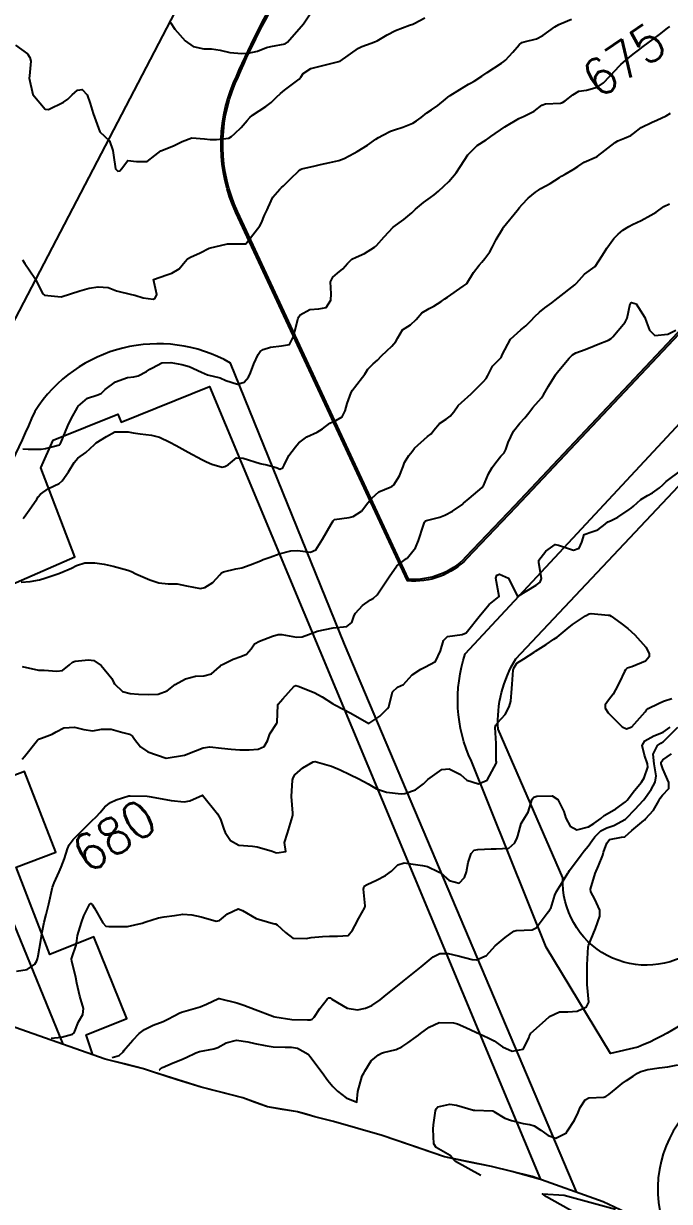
# Model space of a CAD drawing. Header units: metres. Extents: x 292545 to 299085, y 7450245 to 7463078.
# Drawn here: x 295519.6 to 295589.9, y 7461941.2 to 7462069.2 of the extents above; entities that cross this region are included whole.
import ezdxf
from ezdxf.enums import TextEntityAlignment as Align

# ---------------------------------------------------------------- set-up
doc = ezdxf.new("R2010")
doc.units = ezdxf.units.M
for name, color, linetype in [('Area', 45, 'Continuous'), ('Area Verde e Lazer', 94, 'Continuous'), ('Cotas', 45, 'Continuous'), ('Curvas de Nivel 1m', 11, 'Continuous'), ('Curvas de Nivel 5m', 15, 'Continuous'), ('Edificações', 30, 'Continuous'), ('Vias Primárias', 230, 'Continuous')]:
    doc.layers.add(name, color=color, linetype=linetype)
doc.styles.add('Style-STANDARD', font='STANDARD.shx')

msp = doc.modelspace()

# ---------------------------------------------------------------- linework, layer by layer
at = {"layer": 'Area'}
msp.add_polyline3d([(295682.55, 7461875.65, 692.35), (295642.17, 7461908.84, 690.2), (295639.9, 7461910.19, 688.13), (295639.02, 7461910.96, 691.05), (295633.13, 7461914.77, 687.39), (295622.72, 7461921.71, 688.48), (295587.8, 7461939.11, 690.29), (295585.13, 7461939.95, 684.79), (295582.66, 7461941.13, 684.73), (295574.92, 7461943.87, 684.18), (295570.51, 7461944.95, 687.32), (295565.41, 7461946.03, 686.26), (295558.64, 7461948.33, 687.03), (295553.33, 7461949.86, 686.49), (295551.31, 7461950.37, 686.07), (295549.44, 7461950.91, 687.3), (295546.17, 7461951.46, 686.38), (295543.49, 7461952.42, 685.1), (295538.96, 7461953.58, 686.02), (295533.76, 7461955.21, 686.12), (295532.68, 7461955.59, 685.84), (295528.52, 7461956.64, 684.25), (295516.74, 7461960.76, 680.12)], dxfattribs=at)
at = {"layer": 'Area Verde e Lazer'}
msp.add_lwpolyline([(295623.29, 7462070.16), (295573.03, 7462016.81), (295567.7, 7462011.21, -0.225232), (295561.51, 7462008.83), (295542.91, 7462048.81, -0.21196), (295542.66, 7462062.72, -0.035445), (295548.2, 7462073.62), (295567.53, 7462111.75, -0.228628), (295593.37, 7462122.86), (295643.24, 7462104.99, -0.500009), (295642.33, 7462090.14)], format="xyb", close=True, dxfattribs=at)
at = {"layer": 'Curvas de Nivel 1m', "flags": 128}
for points, elevation in [([(295535.61, 7462069.37), (295536.09, 7462068.62), (295537.2, 7462067.36), (295538.07, 7462066.77), (295539.25, 7462066.51), (295540.06, 7462066.51), (295541.01, 7462066.36), (295542.06, 7462066.1), (295543.37, 7462065.98), (295544.06, 7462066.02), (295545.06, 7462066.26), (295546.07, 7462066.65), (295546.54, 7462066.77), (295548.07, 7462067.03), (295548.34, 7462067.23), (295550.09, 7462069.2), (295550.89, 7462070.42)], 672), ([(295518.76, 7462066.88), (295520.06, 7462065.94), (295520.33, 7462065.56), (295520.45, 7462065.15), (295520.29, 7462063.56), (295520.27, 7462063.31), (295520.67, 7462061.55), (295521.99, 7462059.95), (295522.36, 7462059.91), (295523.99, 7462060.7), (295524.47, 7462061.03), (295524.94, 7462061.5), (295525.52, 7462061.99), (295526.01, 7462062.07), (295526.57, 7462061.48), (295526.9, 7462060.57), (295527.23, 7462059.48), (295527.95, 7462057.47), (295528.99, 7462056.5), (295529.36, 7462055.45), (295529.41, 7462054.93), (295529.65, 7462053.44), (295529.91, 7462053.19), (295530.12, 7462053.23), (295530.28, 7462053.44), (295530.98, 7462054.37), (295531.92, 7462054.23), (295533.09, 7462054.24), (295533.93, 7462054.9), (295534.56, 7462055.39), (295535.94, 7462055.96), (295536.88, 7462056.43), (295537.95, 7462056.81), (295539.33, 7462056.71), (295539.95, 7462056.64), (295540.62, 7462056.64), (295541.95, 7462056.79), (295542.26, 7462056.98), (295542.6, 7462057.29), (295543.3, 7462057.95), (295543.97, 7462058.72), (295544.23, 7462059.02), (295544.52, 7462059.27), (295545.99, 7462060.24), (295546.57, 7462060.67), (295547.15, 7462061.24), (295547.59, 7462061.65), (295548.01, 7462061.99), (295549.62, 7462063.21), (295549.8, 7462063.43), (295550.03, 7462063.8), (295550.86, 7462064.37), (295552.04, 7462064.65), (295552.47, 7462064.75), (295554.05, 7462065.16), (295556.07, 7462066.58), (295556.43, 7462066.76), (295557.45, 7462067.12), (295557.9, 7462067.29), (295558.08, 7462067.37), (295559.17, 7462068.01), (295560.09, 7462068.49), (295561.59, 7462069.07), (295561.97, 7462069.19), (295562.1, 7462069.25), (295563.28, 7462069.87)], 673), ([(295519.53, 7462043.56), (295519.79, 7462043.16), (295520.87, 7462041.55), (295521.75, 7462039.84), (295521.91, 7462039.7), (295523.74, 7462039.52), (295525.75, 7462040.2), (295526.78, 7462040.46), (295527.75, 7462040.63), (295528.85, 7462040.55), (295529.75, 7462040.17), (295531.38, 7462039.79), (295531.75, 7462039.71), (295532.66, 7462039.41), (295533.74, 7462039.28), (295533.94, 7462039.4), (295534.13, 7462039.78), (295533.76, 7462041.4), (295535.22, 7462041.93), (295535.77, 7462042.09), (295536.58, 7462042.56), (295537.2, 7462043.36), (295537.47, 7462043.67), (295537.8, 7462043.85), (295538.83, 7462044.31), (295539.81, 7462044.82), (295541.81, 7462045.3), (295543.81, 7462045.28), (295545.34, 7462047.26), (295545.51, 7462047.58), (295545.85, 7462048.43), (295546.12, 7462048.99), (295546.22, 7462049.25), (295546.75, 7462050.36), (295547.5, 7462051.23), (295547.7, 7462051.41), (295547.89, 7462051.59), (295548.71, 7462052.41), (295549.54, 7462053.21), (295549.74, 7462053.38), (295549.91, 7462053.46), (295551.33, 7462053.77), (295551.91, 7462053.91), (295552.94, 7462054.14), (295553.92, 7462054.36), (295554.5, 7462054.58), (295555.58, 7462055.14), (295555.93, 7462055.33), (295557.04, 7462056.02), (295557.95, 7462056.66), (295558.22, 7462056.84), (295558.69, 7462057.1), (295559.52, 7462057.53), (295559.96, 7462057.7), (295560.87, 7462057.99), (295561.97, 7462058.43), (295562.36, 7462058.67), (295562.88, 7462059.05), (295563.49, 7462059.54), (295563.99, 7462059.88), (295564.67, 7462060.35), (295565.53, 7462061.02), (295565.78, 7462061.25), (295566.01, 7462061.44), (295567.09, 7462062.08), (295568.02, 7462062.66), (295568.23, 7462062.78), (295568.63, 7462062.98), (295569.48, 7462063.53), (295570.03, 7462063.91), (295571.59, 7462064.95), (295571.87, 7462065.12), (295572.05, 7462065.28), (295572.84, 7462066.15), (295573.51, 7462066.93), (295573.82, 7462067.18), (295574.08, 7462067.27), (295575.4, 7462067.58), (295576.08, 7462067.94), (295577.39, 7462068.88), (295577.84, 7462069.13), (295578.1, 7462069.24), (295579.23, 7462069.74)], 674), ([(295519.6, 7462015.43), (295519.7, 7462015.57), (295520.26, 7462016.35), (295521.08, 7462017.54), (295521.24, 7462017.79), (295521.49, 7462018.09), (295522.35, 7462018.68), (295523.5, 7462019.25), (295523.83, 7462019.52), (295524.53, 7462020.49), (295525.14, 7462021.5), (295525.54, 7462021.98), (295526.43, 7462022.6), (295527.37, 7462023.47), (295527.45, 7462023.57), (295527.55, 7462023.65), (295528.66, 7462024.36), (295529.57, 7462024.86), (295531.01, 7462024.87), (295531.57, 7462024.74), (295532.33, 7462024.65), (295533.56, 7462024.5), (295534.44, 7462024.26), (295535.56, 7462023.73), (295536.23, 7462023.36), (295537.55, 7462022.64), (295539.02, 7462021.84), (295539.53, 7462021.58), (295540.1, 7462021.32), (295541.24, 7462021.02), (295541.52, 7462021.08), (295541.68, 7462021.14), (295541.92, 7462021.3), (295542.81, 7462022.01), (295543.53, 7462022), (295545.38, 7462021.41), (295545.52, 7462021.37), (295546.11, 7462021.25), (295547.21, 7462020.92), (295547.52, 7462020.81), (295547.82, 7462020.92), (295547.98, 7462021.23), (295548.47, 7462022.29), (295549.2, 7462023.21), (295549.36, 7462023.4), (295549.56, 7462023.65), (295550.44, 7462024.32), (295551.57, 7462024.81), (295552.15, 7462025.18), (295552.95, 7462025.8), (295553.59, 7462026.08), (295554.27, 7462026.47), (295554.62, 7462027.15), (295554.84, 7462027.92), (295555.27, 7462029.14), (295555.39, 7462029.37), (295555.63, 7462029.69), (295556.74, 7462031.12), (295557.09, 7462031.67), (295557.66, 7462032.26), (295558.11, 7462032.66), (295558.55, 7462033.1), (295559.13, 7462033.65), (295559.68, 7462034.18), (295560.11, 7462034.66), (295560.35, 7462035.08), (295560.85, 7462035.93), (295561.71, 7462036.49), (295562.33, 7462037.06), (295562.96, 7462037.81), (295563.73, 7462038.27), (295564.25, 7462038.52), (295565.05, 7462039.03), (295565.46, 7462039.31), (295565.75, 7462039.49), (295567.45, 7462040.69), (295567.76, 7462040.91), (295567.81, 7462040.94), (295567.84, 7462040.99), (295568.57, 7462042.18), (295569.19, 7462042.98), (295569.47, 7462043.29), (295569.79, 7462043.69), (295570.34, 7462044.43), (295570.63, 7462044.96), (295571.03, 7462045.75), (295571.75, 7462046.95), (295571.78, 7462047.01), (295571.83, 7462047.09), (295573.29, 7462048.93), (295573.55, 7462049.23), (295573.86, 7462049.57), (295574.52, 7462050.26), (295575.31, 7462050.91), (295575.64, 7462051.14), (295575.89, 7462051.3), (295576.88, 7462051.87), (295577.9, 7462052.5), (295578.13, 7462052.64), (295578.51, 7462052.86), (295579.41, 7462053.36), (295579.92, 7462053.7), (295580.6, 7462054.16), (295581.93, 7462054.76), (295581.98, 7462054.79), (295582.04, 7462054.83), (295583.95, 7462056.33), (295584.24, 7462056.51), (295584.96, 7462056.79), (295585.65, 7462057.09), (295585.96, 7462057.31), (295586.8, 7462057.94), (295587.97, 7462058.53), (295588.49, 7462058.75), (295589.5, 7462059.22), (295589.98, 7462059.51)], 676), ([(295519.37, 7462008.52), (295520.38, 7462008.56), (295521.38, 7462008.77), (295521.97, 7462008.94), (295523.38, 7462009.41), (295523.66, 7462009.52), (295524.85, 7462010.04), (295525.4, 7462010.3), (295526.29, 7462010.59), (295527.4, 7462010.6), (295528.41, 7462010.45), (295529.39, 7462010.25), (295530.99, 7462009.82), (295531.39, 7462009.65), (295531.86, 7462009.42), (295533.38, 7462008.76), (295534.34, 7462008.43), (295535.37, 7462008.34), (295536.34, 7462008.34), (295537.37, 7462008.1), (295538.87, 7462007.83), (295539.37, 7462007.92), (295540.23, 7462008.47), (295540.98, 7462009.31), (295541.17, 7462009.53), (295541.39, 7462009.64), (295542.74, 7462009.94), (295543.39, 7462010.08), (295544.28, 7462010.39), (295545.41, 7462010.84), (295545.71, 7462010.96), (295546.45, 7462011.24), (295547.42, 7462011.57), (295548.71, 7462011.92), (295549.42, 7462011.96), (295550.85, 7462011.76), (295551.42, 7462012.02), (295552.14, 7462013.18), (295553.09, 7462014.8), (295553.29, 7462015.16), (295553.36, 7462015.26), (295553.46, 7462015.31), (295555.06, 7462015.54), (295555.46, 7462015.64), (295556.37, 7462016.23), (295557.07, 7462017.12), (295557.49, 7462017.65), (295558.28, 7462018.32), (295559.5, 7462018.84), (295559.68, 7462018.91), (295559.91, 7462019.09), (295560.53, 7462020.06), (295560.91, 7462021.08), (295561.07, 7462021.53), (295561.54, 7462022.28), (295561.89, 7462022.72), (295562.16, 7462023.06), (295563.57, 7462024.33), (295563.96, 7462024.64), (295564.23, 7462025.03), (295564.86, 7462025.75), (295565.58, 7462026.22), (295566.04, 7462026.56), (295566.41, 7462027.01), (295566.88, 7462027.73), (295567.61, 7462028.38), (295567.96, 7462028.65), (295568.31, 7462028.99), (295569.64, 7462030.31), (295569.94, 7462030.66), (295570.11, 7462030.97), (295570.63, 7462031.99), (295571.55, 7462032.95), (295571.6, 7462033.02), (295571.68, 7462033.22), (295572.59, 7462034.94), (295573.7, 7462035.96), (295574.25, 7462036.38), (295574.78, 7462036.91), (295575.22, 7462037.4), (295575.73, 7462037.87), (295576.3, 7462038.33), (295577.09, 7462038.89), (295577.45, 7462039.17), (295577.75, 7462039.41), (295579.59, 7462040.85), (295579.76, 7462041.03), (295580.62, 7462041.99), (295581.78, 7462042.83), (295582.57, 7462044.05), (295583.06, 7462044.81), (295583.82, 7462045.86), (295584.27, 7462046.35), (295584.8, 7462046.79), (295585.43, 7462047.19), (295585.84, 7462047.39), (295586.78, 7462047.84), (295587.85, 7462048.4), (295588.42, 7462048.75), (295589.26, 7462049.34), (295589.87, 7462049.63)], 677), ([(295519.49, 7461999.35), (295521.26, 7461998.95), (295521.87, 7461998.93), (295523.26, 7461998.84), (295523.89, 7461998.89), (295524.64, 7461999.51), (295524.97, 7461999.8), (295525.27, 7461999.9), (295526.7, 7462000.05), (295527.27, 7461999.97), (295528.09, 7461999.46), (295529.25, 7461998.04), (295529.44, 7461997.64), (295529.53, 7461997.45), (295530.41, 7461996.6), (295531.23, 7461996.4), (295532.15, 7461996.33), (295533.23, 7461996.3), (295534.28, 7461996.34), (295535.24, 7461996.68), (295536.13, 7461997.37), (295537.25, 7461998.01), (295538.32, 7461998.27), (295539.25, 7461998.33), (295540.06, 7461998.52), (295540.94, 7461999.31), (295541.11, 7461999.47), (295541.27, 7461999.56), (295542.44, 7462000.13), (295543.28, 7462000.42), (295543.89, 7462000.66), (295544.39, 7462001.27), (295544.77, 7462001.79), (295545.3, 7462002.1), (295546.7, 7462002.63), (295547.31, 7462002.81), (295547.74, 7462002.8), (295549.31, 7462002.52), (295549.95, 7462002.56), (295551.31, 7462003.08), (295551.58, 7462003.19), (295553.32, 7462003.55), (295554.79, 7462003.67), (295555.32, 7462004.11), (295555.6, 7462004.87), (295555.74, 7462005.14), (295556.49, 7462005.98), (295557.35, 7462006.58), (295557.7, 7462006.77), (295558.1, 7462007.11), (295559.38, 7462009.09), (295560.21, 7462010.27), (295561.27, 7462011.07), (295561.35, 7462011.12), (295561.4, 7462011.16), (295562.24, 7462012.24), (295562.59, 7462013.05), (295563.13, 7462014.72), (295563.23, 7462015.04), (295563.34, 7462015.16), (295563.46, 7462015.2), (295564.91, 7462015.58), (295565.46, 7462015.78), (295566.27, 7462016.22), (295567.4, 7462017), (295567.44, 7462017.04), (295567.48, 7462017.08), (295568.09, 7462017.59), (295569.5, 7462018.81), (295569.58, 7462018.89), (295569.64, 7462018.97), (295570.19, 7462020.29), (295570.58, 7462020.96), (295570.97, 7462021.52), (295571.54, 7462022.2), (295571.91, 7462022.58), (295572.09, 7462022.94), (295572.33, 7462023.71), (295572.92, 7462024.93), (295573.58, 7462025.81), (295574.13, 7462026.38), (295574.56, 7462026.91), (295575, 7462027.51), (295575.61, 7462028.19), (295575.97, 7462028.55), (295576.18, 7462028.89), (295576.71, 7462029.81), (295577.36, 7462030.88), (295577.47, 7462031.06), (295577.65, 7462031.3), (295578.95, 7462032.86), (295579.31, 7462033.21), (295579.67, 7462033.43), (295580.71, 7462033.81), (295581.68, 7462034.19), (295582.13, 7462034.38), (295583.23, 7462034.81), (295583.52, 7462034.99), (295583.7, 7462035.17), (295585.06, 7462036.79), (295585.28, 7462037.22), (295585.6, 7462038.78), (295585.65, 7462038.88), (295585.74, 7462038.92), (295586.25, 7462038.77), (295587.19, 7462037.29), (295587.38, 7462036.76), (295587.7, 7462035.89), (295588.28, 7462035.34), (295589.7, 7462035.46), (295590.54, 7462035.89)], 678), ([(295519.48, 7461989.24), (295519.76, 7461989.56), (295521.17, 7461991.34), (295521.28, 7461991.43), (295521.61, 7461991.54), (295522.74, 7461991.96), (295523.18, 7461992.22), (295524.04, 7461992.65), (295525.19, 7461992.74), (295526.19, 7461992.49), (295527.18, 7461992.33), (295528.12, 7461992.53), (295529.18, 7461992.52), (295530.44, 7461992.17), (295531.18, 7461991.98), (295531.5, 7461991.75), (295531.72, 7461991.42), (295532.35, 7461990.6), (295533.16, 7461990.04), (295535.15, 7461989.38), (295537.16, 7461989.71), (295538.35, 7461990.15), (295539.16, 7461990.49), (295539.89, 7461990.6), (295541.16, 7461990.47), (295542.21, 7461990.34), (295543.16, 7461990.28), (295544.17, 7461990.26), (295545.16, 7461990.34), (295545.8, 7461990.62), (295546.16, 7461991.25), (295546.41, 7461992.02), (295547.19, 7461993.18), (295547.22, 7461993.24), (295547.29, 7461995.17), (295547.31, 7461995.24), (295547.83, 7461995.83), (295549.07, 7461997.21), (295549.24, 7461997.26), (295549.51, 7461997.21), (295551.24, 7461996.5), (295552.11, 7461996.05), (295553.22, 7461995.32), (295553.5, 7461995.16), (295555.21, 7461994.27), (295557.19, 7461993.12), (295558.36, 7461993.94), (295559.22, 7461994.77), (295559.35, 7461994.96), (295559.39, 7461995.09), (295559.75, 7461996.57), (295560.3, 7461997.08), (295560.95, 7461997.37), (295561.25, 7461997.69), (295561.89, 7461998.43), (295562.82, 7461999.05), (295563.12, 7461999.19), (295563.27, 7461999.25), (295564.42, 7461999.88), (295564.99, 7462001.02), (295565.3, 7462002.15), (295565.73, 7462002.59), (295567.31, 7462002.82), (295567.77, 7462002.99), (295569.33, 7462004.97), (295570.25, 7462006.06), (295571.36, 7462006.95), (295570.98, 7462008.95), (295571.09, 7462009.25), (295571.39, 7462009.37), (295572.37, 7462008.94), (295573.36, 7462006.93), (295575.38, 7462008.17), (295575.79, 7462008.49), (295575.97, 7462008.89), (295575.68, 7462010.62), (295575.67, 7462010.9), (295576.44, 7462011.86), (295577.43, 7462012.59), (295577.79, 7462012.51), (295579.42, 7462011.99), (295580.06, 7462012.21), (295580.35, 7462012.84), (295580.6, 7462013.68), (295581.44, 7462013.99), (295582.07, 7462014.2), (295582.89, 7462014.82), (295583.18, 7462015.08), (295583.46, 7462015.19), (295584.25, 7462015.59), (295585.47, 7462016.39), (295585.7, 7462016.55), (295585.95, 7462016.78), (295586.75, 7462017.5), (295587.49, 7462017.93), (295588.02, 7462018.23), (295588.78, 7462018.75), (295589.15, 7462019.1), (295589.51, 7462019.46), (295591.21, 7462020.71)], 679), ([(295522.65, 7461958.91), (295523.78, 7461959.02), (295524.95, 7461959.34), (295525.14, 7461959.5), (295525.61, 7461960.69), (295526.1, 7461961.49), (295526.16, 7461962.15), (295525.75, 7461963.49), (295525.44, 7461964.91), (295525.32, 7461965.5), (295524.89, 7461967.3), (295524.87, 7461967.5), (295524.87, 7461967.53), (295524.89, 7461967.65), (295525.38, 7461969.03), (295525.43, 7461969.49), (295525.52, 7461970.1), (295525.94, 7461971.48), (295526.21, 7461972.22), (295526.82, 7461973.47), (295526.96, 7461973.57), (295527.1, 7461973.47), (295527.36, 7461973.06), (295528.25, 7461971.46), (295528.58, 7461971.1), (295528.93, 7461971.06), (295529.31, 7461971.07), (295530.93, 7461971.08), (295532.53, 7461971.41), (295532.82, 7461971.52), (295532.94, 7461971.57), (295534.31, 7461972.02), (295534.94, 7461972.11), (295536.06, 7461972.25), (295536.95, 7461972.4), (295537.95, 7461972.34), (295538.94, 7461972.12), (295540.6, 7461971.65), (295540.94, 7461971.72), (295541.81, 7461972.44), (295542.96, 7461972.98), (295543.43, 7461972.81), (295544.94, 7461971.93), (295546.78, 7461971.39), (295546.93, 7461971.37), (295547.04, 7461971.35), (295547.23, 7461971.24), (295548.12, 7461970.42), (295548.92, 7461969.79), (295550.36, 7461969.76), (295550.92, 7461969.87), (295552.13, 7461969.97), (295552.92, 7461970.02), (295553.76, 7461970), (295554.92, 7461970.09), (295555.42, 7461970.65), (295555.67, 7461971.13), (295556.11, 7461971.96), (295556.74, 7461973.12), (295556.77, 7461973.31), (295556.59, 7461975.12), (295556.67, 7461975.44), (295556.99, 7461975.63), (295558.01, 7461976.09), (295559, 7461976.6), (295559.66, 7461977.09), (295560.33, 7461977.77), (295561.02, 7461978), (295562.26, 7461977.81), (295563.01, 7461977.68), (295563.55, 7461977.59), (295564.76, 7461977.02), (295564.91, 7461976.93), (295565, 7461976.86), (295565.92, 7461976.08), (295566.99, 7461975.76), (295567.59, 7461976.4), (295567.81, 7461976.99), (295567.98, 7461978.03), (295568.29, 7461978.99), (295568.65, 7461979.36), (295569.03, 7461979.44), (295570.49, 7461979.5), (295571.03, 7461979.49), (295572.39, 7461979.58), (295573.04, 7461980.15), (295573.29, 7461980.69), (295573.38, 7461980.93), (295573.73, 7461982.26), (295574.13, 7461982.92), (295574.5, 7461983.5), (295574.93, 7461984.91), (295575.11, 7461985.13), (295575.45, 7461985.25), (295577.11, 7461985.28), (295577.72, 7461984.87), (295578.37, 7461983.58), (295578.59, 7461982.86), (295579.06, 7461981.97), (295579.79, 7461981.58), (295581.06, 7461981.91), (295581.64, 7461982.25), (295582.4, 7461982.82), (295582.77, 7461983.12), (295583.08, 7461983.31), (295584.03, 7461983.86), (295585.09, 7461984.62), (295585.26, 7461984.79), (295586.05, 7461985.84), (295586.82, 7461986.76), (295587.13, 7461987.24), (295587.5, 7461988.39), (295587.48, 7461988.76), (295587.16, 7461989.71), (295586.89, 7461990.76), (295587.18, 7461991.26), (295588.15, 7461991.78), (295589.19, 7461992.18), (295589.95, 7461992.73)], 681), ([(295529.27, 7461956.82), (295530.03, 7461957.02), (295530.49, 7461957.43), (295530.6, 7461957.61), (295530.78, 7461957.83), (295531.51, 7461958.7), (295532.2, 7461959.42), (295532.8, 7461959.87), (295533.73, 7461960.32), (295534.81, 7461960.74), (295535.25, 7461960.94), (295536.09, 7461961.37), (295536.56, 7461961.62), (295536.82, 7461961.73), (295538.07, 7461962.1), (295538.83, 7461962.32), (295539.55, 7461962.6), (295540.84, 7461963.24), (295540.9, 7461963.25), (295542.84, 7461962.76), (295543.6, 7461962.51), (295544.82, 7461962.04), (295546.75, 7461961.3), (295546.81, 7461961.28), (295546.98, 7461961.24), (295548.81, 7461960.96), (295550.53, 7461960.92), (295550.81, 7461960.92), (295551.03, 7461960.97), (295551.23, 7461961.19), (295551.87, 7461962.14), (295552.66, 7461963.17), (295552.84, 7461963.29), (295552.97, 7461963.29), (295553.17, 7461963.17), (295554.83, 7461962.18), (295555.95, 7461962), (295556.83, 7461962.18), (295557.49, 7461962.46), (295558.41, 7461963.1), (295558.85, 7461963.45), (295560.86, 7461965.07), (295561.98, 7461965.95), (295562.88, 7461966.68), (295563.08, 7461966.85), (295563.31, 7461967.05), (295564.16, 7461967.77), (295564.9, 7461968.13), (295565.79, 7461968.13), (295566.9, 7461967.89), (295568.4, 7461967.48), (295568.89, 7461967.44), (295569.96, 7461967.9), (295570.91, 7461968.95), (295572, 7461969.86), (295572.93, 7461970.56), (295573.21, 7461970.64), (295574.93, 7461970.69), (295575.38, 7461970.9), (295576.57, 7461972.51), (295576.87, 7461972.88), (295576.9, 7461972.93), (295576.96, 7461973.03), (295577.39, 7461974.46), (295577.57, 7461974.87), (295578.12, 7461975.74), (295578.81, 7461976.86), (295578.88, 7461976.98), (295579.01, 7461977.14), (295580.25, 7461978.84), (295580.58, 7461979.29), (295581.04, 7461979.79), (295581.47, 7461980.4), (295581.74, 7461980.82), (295582.4, 7461981.47), (295583.06, 7461981.8), (295583.82, 7461982.05), (295585.07, 7461982.72), (295585.15, 7461982.79), (295586.12, 7461983.81), (295587.02, 7461984.76), (295587.05, 7461984.8), (295587.09, 7461984.85), (295587.89, 7461985.97), (295588.32, 7461986.75), (295588.43, 7461987.45), (295588.21, 7461988.75), (295588.1, 7461989.81), (295588.55, 7461990.75), (295588.93, 7461990.98), (295589.18, 7461991.16), (295590.78, 7461992.72)], 682), ([(295534.38, 7461955.47), (295534.43, 7461955.49), (295534.47, 7461955.52), (295534.53, 7461955.59), (295534.75, 7461955.73), (295535.91, 7461956.22), (295536.76, 7461956.57), (295537.31, 7461956.81), (295538.39, 7461957.34), (295538.77, 7461957.46), (295540.34, 7461957.75), (295540.78, 7461957.9), (295541.68, 7461958.4), (295542.79, 7461958.69), (295544.02, 7461958.51), (295544.78, 7461958.34), (295545.91, 7461958.12), (295546.78, 7461957.97), (295548.08, 7461957.93), (295548.78, 7461957.94), (295549.41, 7461957.84), (295550.58, 7461957.19), (295550.67, 7461957.1), (295550.76, 7461956.98), (295552.09, 7461955.18), (295552.73, 7461954.3), (295553.25, 7461953.68), (295553.79, 7461953.16), (295554.71, 7461952.44), (295555.89, 7461951.95), (295555.97, 7461953.13), (295556.45, 7461954.83), (295556.64, 7461955.12), (295556.68, 7461955.19), (295556.75, 7461955.34), (295557.43, 7461956.44), (295558.22, 7461957.11), (295558.57, 7461957.3), (295558.77, 7461957.36), (295560.17, 7461957.68), (295560.78, 7461957.98), (295561.42, 7461958.43), (295562.31, 7461959.05), (295562.59, 7461959.26), (295562.8, 7461959.41), (295563.73, 7461960.11), (295564.81, 7461960.62), (295566.38, 7461960.58), (295566.81, 7461960.46), (295567.71, 7461960.08), (295568.8, 7461959.58), (295569.22, 7461959.39), (295570.15, 7461958.97), (295570.79, 7461958.63), (295571.73, 7461957.99), (295572.77, 7461957.51), (295573.95, 7461957.74), (295574.56, 7461958.91), (295574.6, 7461959.11), (295574.8, 7461959.45), (295576.37, 7461960.89), (295576.82, 7461961.28), (295577.92, 7461961.77), (295578.82, 7461961.77), (295579.83, 7461961.85), (295580.83, 7461962.34), (295581.1, 7461962.84), (295580.93, 7461964.77), (295580.91, 7461964.84), (295580.9, 7461964.88), (295580.93, 7461966.84), (295580.93, 7461966.88), (295581.03, 7461968.84), (295581.07, 7461968.99), (295581.84, 7461970.83), (295582.29, 7461972.17), (295582.31, 7461972.82), (295581.75, 7461974.05), (295581.31, 7461974.84), (295581.27, 7461975.12), (295581.77, 7461976.82), (295582.16, 7461977.67), (295582.61, 7461978.81), (295582.71, 7461979.13), (295583.04, 7461980.12), (295583.35, 7461980.51), (295584.66, 7461980.79), (295585.01, 7461980.83), (295585.05, 7461980.85), (295585.77, 7461981.49), (295587.07, 7461982.59), (295587.17, 7461982.67), (295587.27, 7461982.76), (295588.13, 7461983.71), (295588.71, 7461984.74), (295588.84, 7461985), (295589.1, 7461985.35), (295589.79, 7461986.06), (295589.81, 7461986.73), (295589.14, 7461988.22), (295588.97, 7461988.74), (295588.96, 7461988.93), (295589.15, 7461989.17), (295590.07, 7461989.82)], 683), ([(295569.36, 7461943.97), (295566.61, 7461945.51), (295566.49, 7461945.6), (295566.03, 7461946.16), (295564.49, 7461947.03), (295564.26, 7461947.44), (295564.19, 7461949.03), (295564.21, 7461949.5), (295564.42, 7461951.03), (295564.49, 7461951.24), (295564.7, 7461951.45), (295565.99, 7461951.73), (295566.7, 7461951.65), (295568.57, 7461951.1), (295568.69, 7461951.08), (295570.63, 7461951.03), (295570.69, 7461951.01), (295570.77, 7461950.96), (295571.96, 7461950.22), (295572.68, 7461949.95), (295573.96, 7461949.64), (295574.68, 7461949.52), (295575.16, 7461949.38), (295575.89, 7461948.9), (295576.66, 7461948.33), (295577.5, 7461948.03), (295578.67, 7461948.64), (295578.74, 7461948.79), (295578.78, 7461948.86), (295579.54, 7461949.99), (295579.95, 7461950.85), (295580.17, 7461951.37), (295580.71, 7461952.22), (295581.11, 7461952.44), (295582.72, 7461952.51), (295582.95, 7461952.58), (295583.27, 7461952.8), (295584.08, 7461953.45), (295584.73, 7461953.98), (295585.2, 7461954.32), (295585.91, 7461954.78), (295586.4, 7461955.12), (295586.75, 7461955.31), (295587.5, 7461955.51), (295588.75, 7461955.68), (295589.69, 7461955.8), (295590.76, 7461956.03)], 684)]:
    msp.add_lwpolyline(points, dxfattribs=dict(at, elevation=elevation))
at = {"layer": 'Curvas de Nivel 5m', "flags": 128}
for points, elevation in [([(295519.55, 7462023.02), (295520.14, 7462022.96), (295521.55, 7462022.95), (295522.03, 7462023.05), (295523.55, 7462023.44), (295523.63, 7462023.52), (295523.69, 7462023.65), (295524.47, 7462025.51), (295524.82, 7462026.27), (295525.5, 7462027.49), (295525.6, 7462027.64), (295526.59, 7462028.51), (295527.62, 7462028.83), (295528.08, 7462029.01), (295528.53, 7462029.46), (295529.63, 7462030.28), (295530.95, 7462030.75), (295531.64, 7462030.84), (295532.11, 7462030.95), (295533.02, 7462031.41), (295533.39, 7462031.65), (295533.65, 7462031.82), (295534.69, 7462032.35), (295535.66, 7462032.39), (295536.84, 7462032.17), (295537.65, 7462031.97), (295538.98, 7462031.34), (295539.64, 7462031.06), (295541.03, 7462030.71), (295541.63, 7462030.45), (295542.89, 7462030.03), (295543.63, 7462030.25), (295544.11, 7462030.81), (295544.32, 7462031.27), (295544.68, 7462032.25), (295545.15, 7462033.27), (295545.36, 7462033.58), (295545.68, 7462033.81), (295546.49, 7462034.06), (295547.68, 7462034.21), (295548.55, 7462034.35), (295548.98, 7462035.22), (295549.13, 7462035.79), (295549.49, 7462037.21), (295549.56, 7462037.37), (295549.72, 7462037.57), (295550.76, 7462038.16), (295551.73, 7462038.21), (295552.53, 7462038.38), (295553.06, 7462039.17), (295553.08, 7462039.84), (295553.03, 7462041.17), (295553.26, 7462041.67), (295553.77, 7462042.11), (295554.36, 7462042.57), (295554.87, 7462043.15), (295555.32, 7462043.61), (295555.79, 7462043.84), (295556.7, 7462044.23), (295557.81, 7462044.92), (295557.92, 7462045), (295558.01, 7462045.11), (295558.85, 7462046.07), (295559.83, 7462047.09), (295560.99, 7462047.93), (295561.86, 7462048.66), (295562.05, 7462048.86), (295562.25, 7462049.06), (295563.12, 7462049.8), (295563.88, 7462050.33), (295564.29, 7462050.62), (295564.76, 7462051.03), (295565.34, 7462051.57), (295565.89, 7462052.08), (295566.69, 7462053.01), (295567.16, 7462053.75), (295567.93, 7462054.99), (295568.95, 7462055.98), (295569.95, 7462056.61), (295570.17, 7462056.75), (295570.45, 7462056.96), (295571.96, 7462058.03), (295573.47, 7462058.93), (295573.82, 7462059.08), (295573.98, 7462059.14), (295575.16, 7462059.73), (295575.99, 7462060.36), (295576.37, 7462060.52), (295578, 7462060.59), (295578.22, 7462060.65), (295578.54, 7462060.86), (295579.35, 7462061.51), (295580.01, 7462061.88), (295580.83, 7462062.02), (295582.02, 7462062.33), (295582.69, 7462062.82), (295584.04, 7462064.22), (295584.31, 7462064.53), (295584.57, 7462064.79), (295585.37, 7462065.47), (295586.06, 7462066.03), (295586.49, 7462066.35), (295587.01, 7462066.77), (295588.08, 7462067.54), (295588.79, 7462068.04), (295589.65, 7462068.73), (295589.89, 7462068.93)], 675), ([(295518.87, 7461966.19), (295520.05, 7461966.38), (295520.88, 7461966.95), (295521.1, 7461967.34), (295521.17, 7461967.55), (295521.23, 7461967.88), (295521.53, 7461969.54), (295521.65, 7461970.27), (295521.9, 7461971.54), (295522.1, 7461972.38), (295522.38, 7461973.53), (295522.8, 7461975.34), (295522.85, 7461975.52), (295522.99, 7461975.81), (295523.53, 7461976.99), (295523.72, 7461977.51), (295524.09, 7461978.44), (295524.44, 7461979.51), (295524.6, 7461979.94), (295525.04, 7461980.52), (295526.02, 7461981.49), (295526.52, 7461982.02), (295527.07, 7461982.55), (295527.55, 7461982.99), (295527.98, 7461983.46), (295528.48, 7461984.06), (295529.09, 7461984.55), (295529.72, 7461984.82), (295531.1, 7461985.26), (295531.24, 7461985.28), (295533.1, 7461985.22), (295533.3, 7461985.2), (295535.1, 7461984.87), (295535.71, 7461984.75), (295537.09, 7461984.61), (295537.72, 7461984.72), (295539.1, 7461985.33), (295540.74, 7461983.31), (295541.07, 7461982.72), (295541.41, 7461981.66), (295541.55, 7461981.3), (295542.15, 7461980.4), (295543.04, 7461979.9), (295544.52, 7461979.78), (295545.04, 7461979.71), (295546.67, 7461979.24), (295547.03, 7461979.12), (295547.19, 7461979.08), (295548.15, 7461979.22), (295548.02, 7461980.21), (295548.33, 7461981.22), (295548.88, 7461983.02), (295548.92, 7461983.21), (295548.92, 7461983.37), (295548.77, 7461985.21), (295548.9, 7461986.99), (295548.95, 7461987.21), (295549.13, 7461987.57), (295550, 7461988.33), (295551.14, 7461988.96), (295551.34, 7461988.99), (295553.14, 7461988.5), (295554.08, 7461988.1), (295555.13, 7461987.6), (295556.11, 7461987.13), (295557.12, 7461986.56), (295558.03, 7461986.02), (295559.11, 7461985.66), (295560.68, 7461985.5), (295561.11, 7461985.53), (295562.24, 7461985.93), (295563.12, 7461986.59), (295563.58, 7461987.04), (295565.13, 7461988.14), (295565.93, 7461988.22), (295567.13, 7461987.59), (295567.85, 7461986.99), (295569.12, 7461986.59), (295570.03, 7461986.97), (295571.06, 7461988.87), (295571.06, 7461988.95), (295571.02, 7461989.08), (295571.04, 7461990.95), (295570.93, 7461992.7), (295571, 7461992.95), (295571.2, 7461993.25), (295572.02, 7461994.12), (295572.45, 7461994.94), (295572.61, 7461995.55), (295572.73, 7461996.94), (295572.76, 7461997.43), (295572.89, 7461998.93), (295572.97, 7461999.23), (295573.27, 7461999.68), (295574.04, 7462000.16), (295575.16, 7462000.9), (295575.29, 7462001), (295576.45, 7462001.74), (295577.31, 7462002.3), (295577.66, 7462002.52), (295578.08, 7462002.87), (295578.75, 7462003.44), (295579.32, 7462003.9), (295580.72, 7462004.84), (295581.12, 7462005.05), (295581.34, 7462005.1), (295583.21, 7462004.93), (295583.33, 7462004.91), (295583.51, 7462004.81), (295584.57, 7462004.03), (295585.32, 7462003.48), (295586.1, 7462002.77), (295587.29, 7462001.45), (295587.65, 7462000.76), (295587.66, 7462000.37), (295587.27, 7461999.9), (295585.78, 7461999.3), (295585.27, 7461999.17), (295585.07, 7461998.98), (295584.98, 7461998.79), (295584.42, 7461997.63), (295584, 7461996.8), (295583.73, 7461996.31), (295583.23, 7461995.67), (295582.86, 7461995.17), (295582.86, 7461994.81), (295583.21, 7461994.29), (295584.73, 7461992.79), (295585.19, 7461992.57), (295585.77, 7461992.78), (295587.21, 7461994.41), (295587.35, 7461994.62), (295587.54, 7461994.76), (295588.66, 7461995.31), (295589.23, 7461995.55), (295590.11, 7461995.85)], 680), ([(295586.13, 7461936.28), (295576.48, 7461941.68), (295576.07, 7461941.99), (295578.41, 7461941.83), (295584, 7461940.32)], 685)]:
    msp.add_lwpolyline(points, dxfattribs=dict(at, elevation=elevation))
at = {"layer": 'Edificações'}
msp.add_lwpolyline([(295578.27, 7461976.37), (295571.23, 7461992.52, -0.155287), (295573.17, 7462000.16), (295639.8, 7462070.91, -0.269209), (295649.33, 7462073.75), (295675.67, 7462073.21, -0.584319), (295681.24, 7462062.82), (295631.33, 7462010.16), (295599.86, 7461976.45), (295592.8, 7461968.66, -0.633198)], format="xyb", close=True, dxfattribs=at)
at = {"layer": 'Edificações', "elevation": 683.78}
msp.add_lwpolyline([(295512.16, 7462005.58), (295525.21, 7462011.25), (295521.53, 7462020.94), (295522.87, 7462023.94), (295529.9, 7462026.78), (295530.25, 7462025.91), (295539.87, 7462029.79), (295575.85, 7461943.54), (295572.71, 7461944.41), (295570.51, 7461944.95), (295567.96, 7461945.49), (295565.41, 7461946.03), (295562.03, 7461947.18), (295558.64, 7461948.33), (295555.99, 7461949.09), (295553.33, 7461949.86), (295551.31, 7461950.37), (295550.37, 7461950.64), (295549.43, 7461950.91), (295547.81, 7461951.18), (295546.17, 7461951.46), (295546.17, 7461951.46), (295544.83, 7461951.94), (295543.49, 7461952.42), (295541.23, 7461953), (295538.96, 7461953.58), (295536.36, 7461954.4), (295533.76, 7461955.21), (295532.68, 7461955.59), (295530.6, 7461956.12), (295528.52, 7461956.64), (295527.17, 7461957.12), (295526.47, 7461959.29), (295530.86, 7461961.06), (295527.27, 7461969.94), (295522.51, 7461968.01), (295518.84, 7461977.5), (295523.14, 7461979.16), (295519.75, 7461987.93), (295515.27, 7461986.2)], dxfattribs=at)
at = {"layer": 'Vias Primárias'}
for points, elevation in [([(295306.82, 7462046.8), (295308.81, 7462057.02, -0.32934), (295318.27, 7462065.72), (295344.84, 7462072.11), (295369.4, 7462079.92, 0.049824), (295392.54, 7462093.57, 0.039769), (295411.99, 7462110.95, 0.054651), (295418.41, 7462117.68, -0.43331), (295429.42, 7462118.79, 0.384862), (295445.31, 7462119.77, 0.085465), (295462.79, 7462132.61, 0.062581), (295476.09, 7462144.81, -0.15044), (295492.74, 7462150.67, -0.072891), (295515.21, 7462145.26), (295544.9, 7462135.21), (295555.54, 7462132.1, -0.407323), (295561.81, 7462120.97, -0.075742), (295558.79, 7462114.07), (295505.81, 7462012.41), (295481.77, 7461970.02)], 685.2), ([(295625.33, 7461919.98), (295735.59, 7462037.29, 0.386603), (295734.16, 7462054.13), (295713.27, 7462066.94, 0.333256), (295698.88, 7462064.57), (295630.27, 7461991.09), (295592.54, 7461951.66, 0.29666), (295589.3, 7461938.37)], 688.48), ([(295579.79, 7461942.14), (295554.52, 7462001.75), (295542.15, 7462032.33, 0.399891), (295520.86, 7462027.07, -0.032226), (295508.49, 7462003.02, 0.161323), (295511.46, 7461988.73), (295523.91, 7461958.26)], 684.46)]:
    msp.add_lwpolyline(points, format="xyb", dxfattribs=dict(at, elevation=elevation))
for points in [[(295623.43, 7462070.02), (295573.17, 7462016.67), (295567.85, 7462011.07, -0.229129), (295561.38, 7462008.64), (295542.73, 7462048.72, -0.21196), (295542.48, 7462062.8, -0.035424), (295548.03, 7462073.71), (295567.36, 7462111.86, -0.229073), (295593.41, 7462123.06), (295643.34, 7462105.16, -0.50046), (295642.46, 7462089.99)], [(295586.41, 7461957.95), (295583.47, 7461957.27), (295576.47, 7461968.82), (295568.34, 7461989.03, -0.194137), (295567.67, 7462000.71), (295634.44, 7462072.51, -0.268131), (295650.39, 7462078.25), (295677.29, 7462077.87, -0.356625), (295688.63, 7462064.05), (295633.8, 7462005.05), (295602.36, 7461971.37), (295595.73, 7461964.24, -0.11264)]]:
    msp.add_lwpolyline(points, format="xyb", close=True, dxfattribs=at)

# ---------------------------------------------------------------- texts
at = {"layer": 'Cotas', "style": 'Style-STANDARD'}
for s, rotation, p in [('675', 34.6803, (295584.91, 7462065.28, 675)), ('680', 33.0851, (295529.49, 7461980.94, 680))]:
    msp.add_text(s, height=4, rotation=rotation, dxfattribs=at).set_placement(p, align=Align.MIDDLE_CENTER)

doc.saveas('drawing.dxf')
